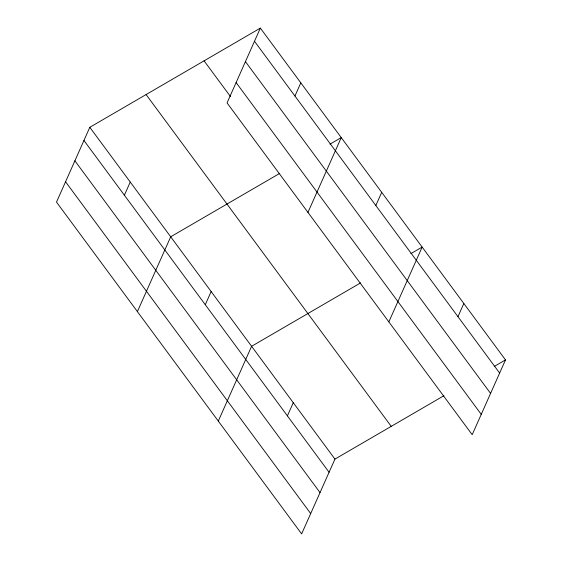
<?xml version="1.0" encoding="UTF-8"?>
<svg xmlns="http://www.w3.org/2000/svg" width="562" height="562" viewBox="0 0 562 562"><rect width="100%" height="100%" fill="white"/><g stroke="black" fill="none" stroke-linecap="round" stroke-linejoin="round"><path stroke-width="0.84" d="M260.361 28.1L227.055 102.902L472.192 434.7L505.498 359.898L260.361 28.1L89.808 127.3L56.502 202.102L301.639 533.9L334.945 459.098L443.945 395.697M124.392 195.218L130.251 182.046M137.395 311.594L170.7 236.792L279.7 173.398M294.945 96.018L300.81 82.846M205.285 304.709L211.15 291.538M307.955 212.394L341.253 137.592L329.999 144.139M218.295 421.086L251.593 346.29L360.593 282.89M375.838 205.509L381.703 192.337M287.407 415.866L293.273 402.694M388.848 321.885L422.153 247.083L410.892 253.631M457.96 316.666L463.826 303.494M494.244 366.445L505.498 359.898M254.495 41.272L499.632 373.07M245.439 61.609L490.577 393.407M236.11 82.565L481.248 414.363M204.076 60.836L230.525 96.629M146.092 94.564L391.229 426.361M89.808 127.3L334.945 459.098M83.942 140.472L329.079 472.27M74.886 160.809L320.024 492.607M65.557 181.765L310.695 513.563"/></g></svg>
